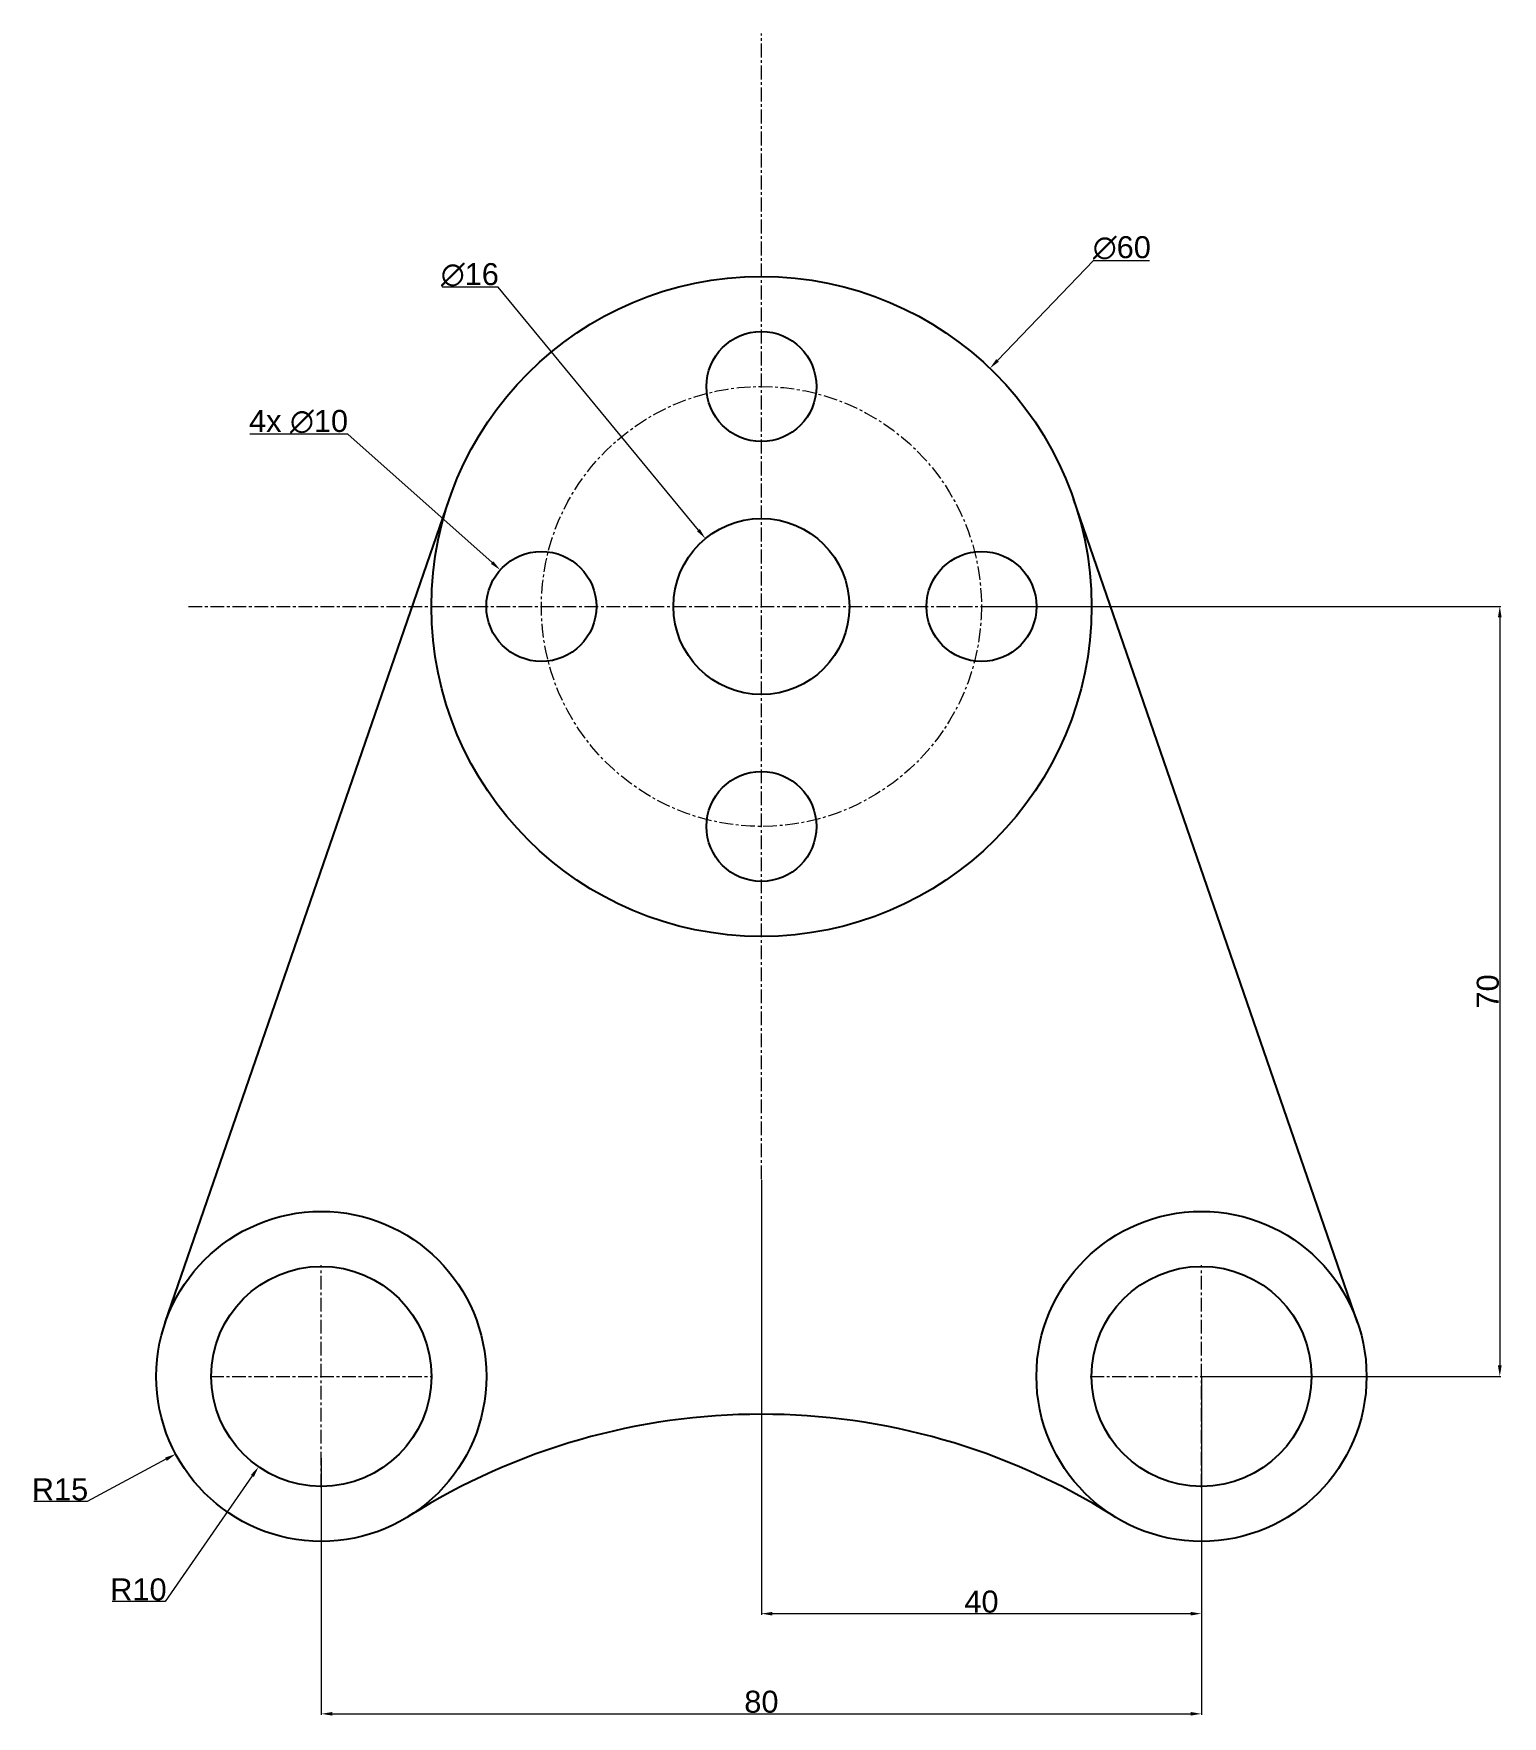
# Model space of a CAD drawing. Header units: millimetres. Extents: x -66 to 67, y -101 to 52.
import ezdxf

# ---------------------------------------------------------------- set-up
doc = ezdxf.new("R2010")
doc.units = ezdxf.units.MM
doc.header["$MEASUREMENT"] = 0
doc.linetypes.add('CENTER', pattern=[2, 1.25, -0.25, 0.25, -0.25])
doc.layers.add('AM_5', color=3, linetype='Continuous', lineweight=15)
doc.layers.add('AM_7', color=4, linetype='CENTER', lineweight=15)
doc.styles.get("Standard").update_dxf_attribs({"font": 'arial.ttf'})
doc.dimstyles.new('AM_ANSI$0', dxfattribs={"dimtxt": 2, "dimasz": 1, "dimexe": 0.1, "dimexo": 0.05, "dimgap": 0.06, "dimtad": 1, "dimtoh": 1, "dimzin": 9, "dimdsep": 46, "dimtxsty": 'Standard', "dimcen": 0, "dimclrd": 256, "dimclre": 256, "dimclrt": 2, "dimadec": 0, "dimazin": 2, "dimtp": 0.1, "dimtm": 0.1, "dimtfac": 0.71, "dimtofl": 0, "dimtmove": 0, "dimatfit": 3, "dimfxl": 1, "dimtolj": 1, "dimtzin": 7, "dimlwd": -1, "dimlwe": -1, "dimarcsym": 1})
doc.dimstyles.new('AM_ANSI$3', dxfattribs={"dimtxt": 2, "dimasz": 1, "dimexe": 0.1, "dimexo": 0.05, "dimgap": 0.06, "dimtad": 1, "dimtoh": 1, "dimzin": 9, "dimdsep": 46, "dimtxsty": 'Standard', "dimcen": 0, "dimclrd": 256, "dimclre": 256, "dimclrt": 2, "dimadec": 0, "dimazin": 2, "dimtp": 0.1, "dimtm": 0.1, "dimtfac": 0.71, "dimtofl": 0, "dimtmove": 0, "dimatfit": 0, "dimfxl": 1, "dimtolj": 1, "dimtzin": 7, "dimlwd": -1, "dimlwe": -1, "dimarcsym": 1})
doc.dimstyles.new('AM_ANSI$4', dxfattribs={"dimtxt": 2, "dimasz": 1, "dimexe": 0.1, "dimexo": 0.05, "dimgap": 0.06, "dimtad": 1, "dimtoh": 1, "dimzin": 9, "dimdsep": 46, "dimtxsty": 'Standard', "dimcen": 0, "dimclrd": 256, "dimclre": 256, "dimclrt": 2, "dimadec": 0, "dimazin": 2, "dimtp": 0.1, "dimtm": 0.1, "dimtfac": 0.71, "dimtofl": 0, "dimtmove": 0, "dimatfit": 0, "dimfxl": 1, "dimtolj": 1, "dimtzin": 7, "dimlwd": -1, "dimlwe": -1, "dimarcsym": 1})

# ---------------------------------------------------------------- blocks, each defined once
blk = doc.blocks.new('*D5')
at = {"layer": 'AM_5', "transparency": 16777216}
for p, q in [((-40, -77.42), (-40, -100.78)), ((40, -77.42), (40, -100.78)), ((-39, -100.68), (39, -100.68))]:
    blk.add_line(p, q, dxfattribs=at)
for points in [[(-39, -100.51), (-39, -100.84), (-40, -100.68)], [(39, -100.51), (39, -100.84), (40, -100.68)]]:
    blk.add_solid(points, dxfattribs=at)
at = {"layer": 'Defpoints', "color": 0, "transparency": 16777216}
for p in [(-40, -77.37), (40, -77.37), (40, -100.68)]:
    blk.add_point(p, dxfattribs=at)
at = {"layer": 'AM_5', "color": 2, "transparency": 16777216, "insert": (0, -99.59), "char_height": 2, "attachment_point": 5}
blk.add_mtext('\\A1;80', dxfattribs=at)
blk = doc.blocks.new('*D6')
at = {"layer": 'AM_5', "transparency": 16777216}
for p, q in [((0, -52.13), (0, -91.67)), ((40, -70.05), (40, -91.67)), ((1, -91.57), (39, -91.57))]:
    blk.add_line(p, q, dxfattribs=at)
for points in [[(1, -91.41), (1, -91.74), (0, -91.57)], [(39, -91.41), (39, -91.74), (40, -91.57)]]:
    blk.add_solid(points, dxfattribs=at)
at = {"layer": 'Defpoints', "color": 0, "transparency": 16777216}
for p in [(0, -52.08), (40, -70), (40, -91.57)]:
    blk.add_point(p, dxfattribs=at)
at = {"layer": 'AM_5', "color": 2, "transparency": 16777216, "insert": (20, -90.49), "char_height": 2, "attachment_point": 5}
blk.add_mtext('\\A1;40', dxfattribs=at)
blk = doc.blocks.new('*D7')
at = {"layer": 'AM_5', "transparency": 16777216}
for p, q in [((20.05, 0), (67.21, 0)), ((67.11, -1), (67.11, -69)), ((40.05, -70), (67.21, -70))]:
    blk.add_line(p, q, dxfattribs=at)
for points in [[(66.94, -1), (67.28, -1), (67.11, 0)], [(66.94, -69), (67.28, -69), (67.11, -70)]]:
    blk.add_solid(points, dxfattribs=at)
at = {"layer": 'Defpoints', "color": 0, "transparency": 16777216}
for p in [(20, 0), (40, -70), (67.11, -70)]:
    blk.add_point(p, dxfattribs=at)
at = {"layer": 'AM_5', "color": 2, "transparency": 16777216, "insert": (66.03, -35), "char_height": 2, "attachment_point": 5, "rotation": 90}
blk.add_mtext('\\A1;70', dxfattribs=at)
blk = doc.blocks.new('*D8')
at = {"layer": 'AM_5', "transparency": 16777216}
for p, q in [((21.46, 22.37), (30.18, 31.46)), ((30.18, 31.46), (35.28, 31.46))]:
    blk.add_line(p, q, dxfattribs=at)
blk.add_solid([(21.34, 22.48), (21.58, 22.25), (20.77, 21.65)], dxfattribs=at)
at = {"layer": 'Defpoints', "color": 0, "transparency": 16777216}
for p in [(20.77, 21.65), (-20.77, -21.65)]:
    blk.add_point(p, dxfattribs=at)
at = {"layer": 'AM_5', "color": 2, "transparency": 16777216, "insert": (32.76, 32.6), "char_height": 2, "attachment_point": 5}
blk.add_mtext('\\A1;∅60', dxfattribs=at)
blk = doc.blocks.new('*D9')
at = {"layer": 'AM_5', "transparency": 16777216}
for p, q in [((-37.59, 15.66), (-46.49, 15.66)), ((-24.48, 3.99), (-37.59, 15.66))]:
    blk.add_line(p, q, dxfattribs=at)
blk.add_solid([(-24.37, 4.11), (-24.59, 3.87), (-23.73, 3.32)], dxfattribs=at)
at = {"layer": 'Defpoints', "color": 0, "transparency": 16777216}
for p in [(-23.73, 3.32), (-16.27, -3.32)]:
    blk.add_point(p, dxfattribs=at)
at = {"layer": 'AM_5', "color": 2, "transparency": 16777216, "insert": (-42.07, 16.8), "char_height": 2, "attachment_point": 5}
blk.add_mtext('\\A1;4x ∅10', dxfattribs=at)
blk = doc.blocks.new('*D10')
at = {"layer": 'AM_5', "transparency": 16777216}
for p, q in [((-23.92, 29.02), (-29.02, 29.02)), ((-5.73, 6.94), (-23.92, 29.02))]:
    blk.add_line(p, q, dxfattribs=at)
blk.add_solid([(-5.6, 7.05), (-5.85, 6.84), (-5.09, 6.17)], dxfattribs=at)
at = {"layer": 'Defpoints', "color": 0, "transparency": 16777216}
for p in [(-5.09, 6.17), (5.09, -6.17)]:
    blk.add_point(p, dxfattribs=at)
at = {"layer": 'AM_5', "color": 2, "transparency": 16777216, "insert": (-26.5, 30.15), "char_height": 2, "attachment_point": 5}
blk.add_mtext('\\A1;∅16', dxfattribs=at)
blk = doc.blocks.new('*D11')
at = {"layer": 'AM_5', "transparency": 16777216}
for p, q in [((-54.12, -77.53), (-61.29, -81.36)), ((-61.29, -81.36), (-66.14, -81.36))]:
    blk.add_line(p, q, dxfattribs=at)
blk.add_solid([(-54.19, -77.38), (-54.04, -77.68), (-53.23, -77.06)], dxfattribs=at)
at = {"layer": 'Defpoints', "color": 0, "transparency": 16777216}
for p in [(-40, -70), (-53.23, -77.06)]:
    blk.add_point(p, dxfattribs=at)
at = {"layer": 'AM_5', "color": 2, "transparency": 16777216, "insert": (-63.75, -80.28), "char_height": 2, "attachment_point": 5}
blk.add_mtext('\\A1;R15', dxfattribs=at)
blk = doc.blocks.new('*D12')
at = {"layer": 'AM_5', "transparency": 16777216}
for p, q in [((-46.27, -79.04), (-54.18, -90.46)), ((-54.18, -90.46), (-59.01, -90.46))]:
    blk.add_line(p, q, dxfattribs=at)
blk.add_solid([(-46.4, -78.95), (-46.13, -79.14), (-45.7, -78.22)], dxfattribs=at)
at = {"layer": 'Defpoints', "color": 0, "transparency": 16777216}
for p in [(-40, -70), (-45.7, -78.22)]:
    blk.add_point(p, dxfattribs=at)
at = {"layer": 'AM_5', "color": 2, "transparency": 16777216, "insert": (-56.62, -89.38), "char_height": 2, "attachment_point": 5}
blk.add_mtext('\\A1;R10', dxfattribs=at)

msp = doc.modelspace()

# ---------------------------------------------------------------- linework, layer by layer
for p, q in [((-54.181, -65.111), (-28.362, 9.778)), ((54.181, -65.111), (28.362, 9.778))]:
    msp.add_line(p, q)
for centre, radius in [((0, 0), 30), ((0, 20), 5), ((0, 0), 8), ((-20, 0), 5), ((20, 0), 5), ((0, -20), 5), ((-40, -70), 15), ((40, -70), 15), ((-40, -70), 10), ((40, -70), 10)]:
    msp.add_circle(centre, radius)
msp.add_arc((0, -133.443), 60, 57.76905, 122.23095)
at = {"layer": 'AM_7'}
for p, q in [((0, -52.079), (0, 52.079)), ((-52.079, 0), (52.079, 0)), ((-40, -80.11), (-40, -59.89)), ((40, -80.11), (40, -59.89)), ((-50.11, -70), (-29.89, -70)), ((29.89, -70), (50.11, -70))]:
    msp.add_line(p, q, dxfattribs=at)
msp.add_circle((0, 0), 20, dxfattribs=at)

# ---------------------------------------------------------------- dimensions: what is measured, and where the dimension line sits
at = {"layer": 'AM_5'}
for p1, p2, picture, middle in [((-20.769, -21.648), (20.769, 21.648), '*D8', (32.76, 31.46)), ((5.089, -6.173), (-5.089, 6.173), '*D10', (-26.503, 29.017))]:
    dim = msp.add_diameter_dim_2p(p1=p1, p2=p2, dimstyle='AM_ANSI$3', override={"dimpost": ''}, dxfattribs=at)
    dim.commit()
    dim.dimension.update_dxf_attribs({"geometry": picture, "text_midpoint": middle, "dimtype": 163})
dim = msp.add_diameter_dim_2p(p1=(-16.266, -3.325), p2=(-23.734, 3.325), text='4x <>', dimstyle='AM_ANSI$3', override={"dimpost": ''}, dxfattribs=at)
dim.commit()
dim.dimension.update_dxf_attribs({"geometry": '*D9', "text_midpoint": (-42.074, 15.664), "dimtype": 163})
for base, p1, p2, angle, picture, middle in [((67.111, -70), (20, 0), (40, -70), 90, '*D7', (66.03, -35)), ((40, -100.676), (-40, -77.374), (40, -77.374), 0, '*D5', (0, -99.595))]:
    dim = msp.add_linear_dim(base=base, p1=p1, p2=p2, angle=angle, dimstyle='AM_ANSI$0', override={"dimpost": ''}, dxfattribs=at)
    dim.commit()
    dim.dimension.update_dxf_attribs({"geometry": picture, "text_midpoint": middle})
dim = msp.add_linear_dim(base=(40, -91.574), p1=(0, -52.079), p2=(40, -70), angle=0, dimstyle='AM_ANSI$0', dxfattribs=at)
dim.commit()
dim.dimension.update_dxf_attribs({"geometry": '*D6', "text_midpoint": (20, -90.493)})
dim = msp.add_radius_dim(center=(-40, -70), mpoint=(-53.234, -77.061), dimstyle='AM_ANSI$4', override={"dimpost": ''}, dxfattribs=at)
dim.commit()
dim.dimension.update_dxf_attribs({"geometry": '*D11', "text_midpoint": (-63.747, -81.36), "dimtype": 164})
dim = msp.add_radius_dim(center=(-40, -70), mpoint=(-45.696, -78.219), dimstyle='AM_ANSI$4', dxfattribs=at)
dim.commit()
dim.dimension.update_dxf_attribs({"geometry": '*D12', "text_midpoint": (-56.624, -90.46), "dimtype": 164})

doc.saveas('drawing.dxf')
